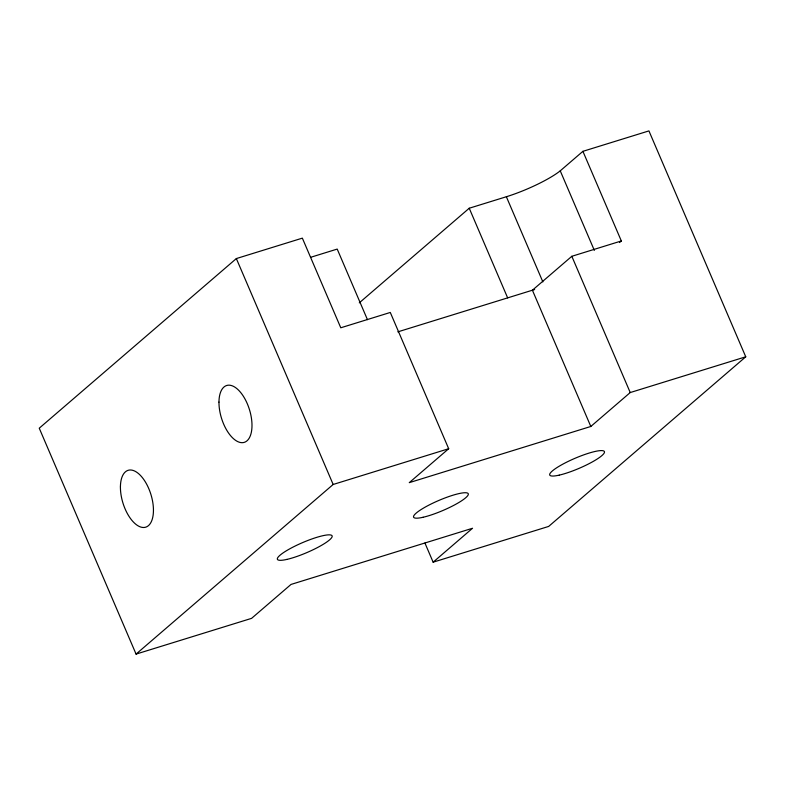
<?xml version="1.0" encoding="UTF-8"?>
<svg xmlns="http://www.w3.org/2000/svg" width="785" height="785" viewBox="0 0 785 785"><rect width="100%" height="100%" fill="white"/><g stroke="black" fill="none" stroke-linecap="round" stroke-linejoin="round"><path stroke-width="1.18" d="M359.285 302.853L469.234 208.231L506.364 196.741A44.706 8.144 -23.2 0 0 560.245 170.836L582.912 151.328L648.93 130.899L745.75 356.802L630.227 392.549L590.811 426.471L409.27 482.647L448.686 448.726L390.292 312.459L340.778 327.787L302.353 238.14L236.344 258.569L39.25 428.198L136.07 654.101L251.592 618.354L291.019 584.433L472.55 528.256L433.134 562.178L424.93 543.034M582.912 151.328L621.337 240.966L571.823 256.293L532.407 290.214L590.811 426.471M136.07 654.101L333.164 484.473L448.686 448.726M619.522 242.526L621.337 240.966M745.75 356.802L548.656 526.431L433.134 562.178M310.517 257.343L337.207 249.081L367.459 319.681M397.828 331.859L534.654 289.518M560.245 170.836L594.343 250.395M571.823 256.293L630.227 392.549M506.364 196.741L542.867 281.903M469.234 208.231L507.65 297.878M236.344 258.569L333.164 484.473M218.966 402.106A29.761 14.63 72.8 0 0 243.556 442.534A29.761 14.63 72.8 0 0 243.919 397.132A29.761 14.63 72.8 0 0 218.966 402.106M286.927 559.401A29.761 5.426 -23.2 0 0 331.731 537.548A29.761 5.426 -23.2 0 0 295.611 545.801A29.761 5.426 -23.2 0 0 286.927 559.401M120.419 486.926A29.761 14.63 72.8 0 0 145.009 527.353A29.761 14.63 72.8 0 0 145.372 481.951A29.761 14.63 72.8 0 0 120.419 486.926M423.086 517.266A29.761 5.426 -23.2 0 0 467.88 495.423A29.761 5.426 -23.2 0 0 431.77 503.676A29.761 5.426 -23.2 0 0 423.086 517.266M559.234 475.131A29.761 5.426 -23.2 0 0 604.038 453.288A29.761 5.426 -23.2 0 0 567.918 461.541A29.761 5.426 -23.2 0 0 559.234 475.131"/></g></svg>
